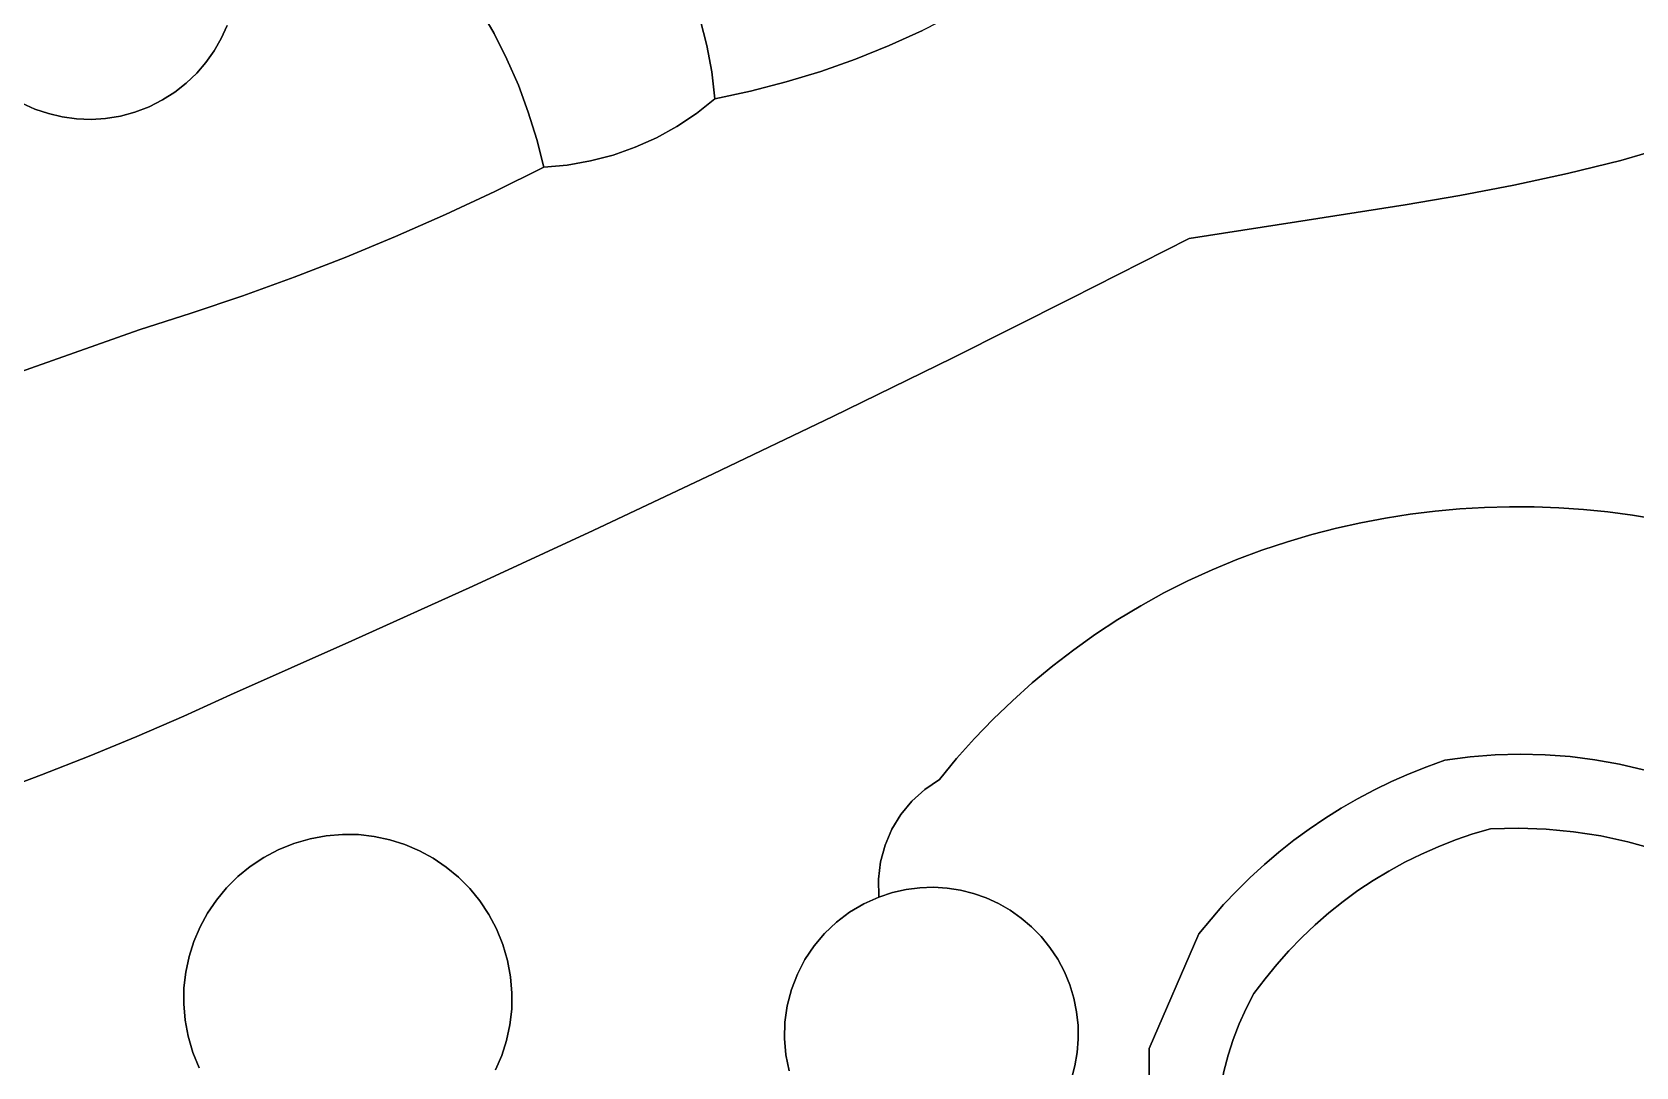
# Model space of a CAD drawing. Header units: inches. Extents: x 37.5 to 70.3, y 17.4 to 61.6.
# Drawn here: x 58.592 to 63.16, y 22.368 to 25.316 of the extents above; entities that cross this region are included whole.
import ezdxf

# ---------------------------------------------------------------- set-up
doc = ezdxf.new("R2010")
doc.units = ezdxf.units.IN
doc.layers.add('SURFACES_FOR_SKETCHUP', color=7, linetype='Continuous')

msp = doc.modelspace()

# ---------------------------------------------------------------- linework, layer by layer
at = {"layer": 'SURFACES_FOR_SKETCHUP'}
for points, invisible_edges in [([(61.3115, 25.4182), (62.503, 24.8235), (62.711, 26.5396)], 11), ([(62.711, 26.5396), (62.503, 24.8235), (62.7778, 26.505)], 3), ([(62.6578, 24.85), (62.7778, 26.505), (62.503, 24.8235)], 3), ([(62.7778, 26.505), (62.6578, 24.85), (62.8464, 26.4744)], 3), ([(62.812, 24.8793), (62.8464, 26.4744), (62.6578, 24.85)], 3), ([(62.9168, 26.4478), (62.8464, 26.4744), (62.812, 24.8793)], 10), ([(62.9885, 26.4253), (62.9168, 26.4478), (62.812, 24.8793)], 10), ([(62.812, 24.8793), (62.965, 24.9124), (62.9885, 26.4253)], 10), ([(63.0617, 26.407), (62.9885, 26.4253), (62.965, 24.9124)], 10), ([(62.965, 24.9124), (63.1164, 24.9501), (63.0617, 26.407)], 10), ([(63.2058, 26.3704), (63.0617, 26.407), (63.1164, 24.9501)], 11), ([(63.1164, 24.9501), (63.2656, 24.9934), (63.2058, 26.3704)], 10), ([(61.2046, 25.7216), (60.4392, 25.4933), (60.9368, 25.2383)], 11), ([(61.2046, 25.7216), (60.9368, 25.2383), (61.2164, 25.6691)], 3), ([(59.908, 25.3111), (60.3638, 25.6261), (59.8676, 25.3816)], 3), ([(60.3638, 25.6261), (59.908, 25.3111), (60.404, 25.561)], 3), ([(61.0332, 25.2771), (61.2164, 25.6691), (60.9368, 25.2383)], 3), ([(61.2164, 25.6691), (61.0332, 25.2771), (61.2306, 25.6173)], 3), ([(58.3532, 25.3588), (58.8851, 25.0876), (59.1563, 25.6195)], 11), ([(58.8851, 25.0876), (59.1309, 25.2974), (59.1563, 25.6195)], 11), ([(59.1309, 25.2974), (59.1475, 25.3343), (59.1563, 25.6195)], 10), ([(61.1279, 25.32), (61.2306, 25.6173), (61.0332, 25.2771)], 3), ([(59.9445, 25.2385), (60.404, 25.561), (59.908, 25.3111)], 3), ([(60.404, 25.561), (59.9445, 25.2385), (60.4392, 25.4933)], 3), ([(60.4392, 25.4933), (59.9445, 25.2385), (60.4694, 25.4232)], 3), ([(60.4694, 25.4232), (60.9368, 25.2383), (60.4392, 25.4933)], 3), ([(59.977, 25.164), (60.4694, 25.4232), (59.9445, 25.2385)], 3), ([(60.4694, 25.4232), (59.977, 25.164), (60.4943, 25.3512)], 3), ([(60.4943, 25.3512), (60.8388, 25.2037), (60.4694, 25.4232)], 3), ([(60.9368, 25.2383), (60.4694, 25.4232), (60.8388, 25.2037)], 3), ([(61.2207, 25.3671), (61.5504, 24.5563), (61.3115, 25.4182)], 3), ([(61.8872, 24.728), (61.3115, 25.4182), (61.5504, 24.5563)], 3), ([(62.503, 24.8235), (61.3115, 25.4182), (62.1933, 24.7755)], 3), ([(62.1933, 24.7755), (61.3115, 25.4182), (61.8872, 24.728)], 3), ([(58.3532, 25.3588), (58.563, 25.1131), (58.8851, 25.0876)], 11), ([(59.1475, 25.3343), (59.1309, 25.2974), (59.8676, 25.3816)], 10), ([(59.1309, 25.2974), (59.6268, 24.7333), (59.8676, 25.3816)], 11), ([(59.908, 25.3111), (59.8676, 25.3816), (59.6268, 24.7333)], 10), ([(61.1279, 25.32), (61.5504, 24.5563), (61.2207, 25.3671)], 3), ([(59.6268, 24.7333), (59.769, 24.796), (59.908, 25.3111)], 10), ([(59.9445, 25.2385), (59.908, 25.3111), (59.769, 24.796)], 10), ([(60.4943, 25.3512), (59.977, 25.164), (60.3699, 25.0148)], 11), ([(60.4943, 25.3512), (60.3699, 25.0148), (60.5139, 25.2774)], 3), ([(60.5139, 25.2774), (60.7393, 25.1734), (60.4943, 25.3512)], 3), ([(60.8388, 25.2037), (60.4943, 25.3512), (60.7393, 25.1734)], 3), ([(61.0332, 25.2771), (61.5504, 24.5563), (61.1279, 25.32)], 3), ([(59.1309, 25.2974), (58.8851, 25.0876), (59.1108, 25.2622)], 3), ([(58.8851, 25.0876), (58.9255, 25.103), (59.1108, 25.2622)], 10), ([(59.1108, 25.2622), (58.9255, 25.103), (59.0873, 25.2291)], 3), ([(59.0873, 25.2291), (59.4833, 24.6738), (59.1108, 25.2622)], 3), ([(59.1108, 25.2622), (59.6268, 24.7333), (59.1309, 25.2974)], 3), ([(59.6268, 24.7333), (59.1108, 25.2622), (59.4833, 24.6738)], 3), ([(60.4282, 25.047), (60.5139, 25.2774), (60.3699, 25.0148)], 3), ([(60.528, 25.2021), (60.5139, 25.2774), (60.4282, 25.047)], 10), ([(60.528, 25.2021), (60.6385, 25.1474), (60.5139, 25.2774)], 3), ([(60.7393, 25.1734), (60.5139, 25.2774), (60.6385, 25.1474)], 3), ([(60.9368, 25.2383), (61.2122, 24.3872), (61.0332, 25.2771)], 3), ([(61.5504, 24.5563), (61.0332, 25.2771), (61.2122, 24.3872)], 3), ([(59.0873, 25.2291), (58.9255, 25.103), (59.0608, 25.1982)], 3), ([(59.0608, 25.1982), (59.4833, 24.6738), (59.0873, 25.2291)], 3), ([(59.977, 25.164), (59.9445, 25.2385), (59.769, 24.796)], 10), ([(60.8388, 25.2037), (61.2122, 24.3872), (60.9368, 25.2383)], 3), ([(58.9255, 25.103), (58.9634, 25.1221), (59.0608, 25.1982)], 10), ([(59.0312, 25.1699), (59.0608, 25.1982), (58.9634, 25.1221)], 10), ([(58.9634, 25.1221), (58.9986, 25.1444), (59.0312, 25.1699)], 8), ([(59.0312, 25.1699), (58.9986, 25.1444), (59.3384, 24.6175)], 10), ([(59.0312, 25.1699), (59.3384, 24.6175), (59.0608, 25.1982)], 3), ([(59.4833, 24.6738), (59.0608, 25.1982), (59.3384, 24.6175)], 3), ([(60.4839, 25.084), (60.528, 25.2021), (60.4282, 25.047)], 3), ([(60.5366, 25.1258), (60.528, 25.2021), (60.4839, 25.084)], 2), ([(60.528, 25.2021), (60.5366, 25.1258), (60.6385, 25.1474)], 8), ([(60.6385, 25.1474), (60.8728, 24.2207), (60.7393, 25.1734)], 3), ([(60.7393, 25.1734), (61.2122, 24.3872), (60.8388, 25.2037)], 3), ([(61.2122, 24.3872), (60.7393, 25.1734), (60.8728, 24.2207)], 3), ([(58.9634, 25.1221), (59.1924, 24.5644), (58.9986, 25.1444)], 3), ([(59.3384, 24.6175), (58.9986, 25.1444), (59.1924, 24.5644)], 3), ([(59.769, 24.796), (59.9098, 24.8619), (59.977, 25.164)], 10), ([(60.0053, 25.0878), (59.977, 25.164), (59.9098, 24.8619)], 10), ([(60.0053, 25.0878), (60.3092, 24.9876), (59.977, 25.164)], 3), ([(60.3699, 25.0148), (59.977, 25.164), (60.3092, 24.9876)], 3), ([(60.6385, 25.1474), (60.5366, 25.1258), (60.4839, 25.084)], 8), ([(60.6385, 25.1474), (60.4839, 25.084), (60.8728, 24.2207)], 11), ([(58.5999, 25.0964), (58.563, 25.1131), (58.527, 24.3367)], 10), ([(58.6383, 25.0833), (58.5999, 25.0964), (58.527, 24.3367)], 10), ([(58.6383, 25.0833), (58.527, 24.3367), (58.678, 25.074)], 3), ([(58.563, 25.1131), (58.5999, 25.0964), (58.8851, 25.0876)], 10), ([(58.5999, 25.0964), (58.6383, 25.0833), (58.8434, 25.0764)], 10), ([(58.8434, 25.0764), (58.8851, 25.0876), (58.5999, 25.0964)], 10), ([(58.6383, 25.0833), (58.678, 25.074), (58.8434, 25.0764)], 10), ([(58.8851, 25.0876), (58.8434, 25.0764), (59.0451, 24.5145)], 10), ([(58.9255, 25.103), (58.8851, 25.0876), (59.0451, 24.5145)], 10), ([(58.9634, 25.1221), (58.9255, 25.103), (59.1924, 24.5644)], 10), ([(59.0451, 24.5145), (59.1924, 24.5644), (58.9255, 25.103)], 10), ([(60.0294, 25.01), (60.0053, 25.0878), (59.9098, 24.8619)], 10), ([(60.0294, 25.01), (60.182, 24.9485), (60.0053, 25.0878)], 3), ([(60.2465, 24.9654), (60.0053, 25.0878), (60.182, 24.9485)], 3), ([(60.3092, 24.9876), (60.0053, 25.0878), (60.2465, 24.9654)], 3), ([(60.4282, 25.047), (60.8728, 24.2207), (60.4839, 25.084)], 3), ([(58.8968, 24.4679), (58.678, 25.074), (58.527, 24.3367)], 3), ([(58.8434, 25.0764), (58.678, 25.074), (58.8015, 25.0695)], 3), ([(58.7186, 25.0684), (58.678, 25.074), (58.8968, 24.4679)], 10), ([(58.7186, 25.0684), (58.8015, 25.0695), (58.678, 25.074)], 3), ([(58.7186, 25.0684), (58.7598, 25.0669), (58.8015, 25.0695)], 8), ([(58.7186, 25.0684), (58.8968, 24.4679), (58.7598, 25.0669)], 3), ([(58.7598, 25.0669), (58.8968, 24.4679), (58.8015, 25.0695)], 3), ([(58.8015, 25.0695), (58.8968, 24.4679), (58.8434, 25.0764)], 3), ([(58.8968, 24.4679), (59.0451, 24.5145), (58.8434, 25.0764)], 10), ([(60.3699, 25.0148), (60.8728, 24.2207), (60.4282, 25.047)], 3), ([(60.0492, 24.9308), (60.0294, 25.01), (59.9098, 24.8619)], 2), ([(60.1161, 24.9369), (60.182, 24.9485), (60.0294, 25.01)], 10), ([(60.0492, 24.9308), (60.1161, 24.9369), (60.0294, 25.01)], 2), ([(60.2465, 24.9654), (60.532, 24.0569), (60.3092, 24.9876)], 3), ([(60.3092, 24.9876), (60.8728, 24.2207), (60.3699, 25.0148)], 3), ([(60.8728, 24.2207), (60.3092, 24.9876), (60.532, 24.0569)], 3), ([(63.2656, 24.9934), (63.1164, 24.9501), (63.2188, 23.9277)], 10), ([(60.1161, 24.9369), (60.532, 24.0569), (60.182, 24.9485)], 3), ([(60.182, 24.9485), (60.532, 24.0569), (60.2465, 24.9654)], 3), ([(63.1164, 24.9501), (62.965, 24.9124), (63.0801, 23.9486)], 10), ([(63.0801, 23.9486), (63.1497, 23.9392), (63.1164, 24.9501)], 10), ([(63.1497, 23.9392), (63.2188, 23.9277), (63.1164, 24.9501)], 10), ([(60.1161, 24.9369), (60.0492, 24.9308), (59.9098, 24.8619)], 8), ([(59.9098, 24.8619), (60.532, 24.0569), (60.1161, 24.9369)], 11), ([(62.965, 24.9124), (62.812, 24.8793), (62.9402, 23.9606)], 10), ([(62.9402, 23.9606), (63.0103, 23.9557), (62.965, 24.9124)], 10), ([(63.0103, 23.9557), (63.0801, 23.9486), (62.965, 24.9124)], 10), ([(59.769, 24.796), (60.1901, 23.8957), (59.9098, 24.8619)], 3), ([(60.532, 24.0569), (59.9098, 24.8619), (60.1901, 23.8957)], 3), ([(62.6578, 24.85), (62.503, 24.8235), (62.6583, 23.9577)], 10), ([(62.812, 24.8793), (62.6578, 24.85), (62.7994, 23.9637)], 10), ([(62.7288, 23.9618), (62.7994, 23.9637), (62.6578, 24.85)], 10), ([(62.6583, 23.9577), (62.7288, 23.9618), (62.6578, 24.85)], 10), ([(62.7994, 23.9637), (62.8699, 23.9633), (62.812, 24.8793)], 10), ([(62.8699, 23.9633), (62.9402, 23.9606), (62.812, 24.8793)], 10), ([(62.503, 24.8235), (62.1933, 24.7755), (62.5172, 23.9425)], 10), ([(62.5877, 23.9512), (62.6583, 23.9577), (62.503, 24.8235)], 10), ([(62.5172, 23.9425), (62.5877, 23.9512), (62.503, 24.8235)], 10), ([(59.6268, 24.7333), (60.1901, 23.8957), (59.769, 24.796)], 3), ([(62.1933, 24.7755), (61.8872, 24.728), (62.2369, 23.8843)], 10), ([(62.4468, 23.9314), (62.5172, 23.9425), (62.1933, 24.7755)], 10), ([(62.3766, 23.9181), (62.4468, 23.9314), (62.1933, 24.7755)], 10), ([(62.3066, 23.9024), (62.3766, 23.9181), (62.1933, 24.7755)], 10), ([(62.2369, 23.8843), (62.3066, 23.9024), (62.1933, 24.7755)], 10), ([(59.4833, 24.6738), (59.8468, 23.7372), (59.6268, 24.7333)], 3), ([(60.1901, 23.8957), (59.6268, 24.7333), (59.8468, 23.7372)], 3), ([(61.5504, 24.5563), (62.0947, 23.8399), (61.8872, 24.728)], 3), ([(62.1675, 23.8639), (61.8872, 24.728), (62.0947, 23.8399)], 3), ([(62.1675, 23.8639), (62.2369, 23.8843), (61.8872, 24.728)], 10), ([(59.3384, 24.6175), (59.8468, 23.7372), (59.4833, 24.6738)], 3), ([(59.1924, 24.5644), (59.5024, 23.5813), (59.3384, 24.6175)], 3), ([(59.8468, 23.7372), (59.3384, 24.6175), (59.5024, 23.5813)], 3), ([(59.0451, 24.5145), (59.5024, 23.5813), (59.1924, 24.5644)], 3), ([(61.2122, 24.3872), (61.8157, 23.7179), (61.5504, 24.5563)], 3), ([(62.0947, 23.8399), (61.5504, 24.5563), (62.0231, 23.8133)], 3), ([(61.8835, 23.7522), (61.5504, 24.5563), (61.8157, 23.7179)], 3), ([(61.9527, 23.784), (61.5504, 24.5563), (61.8835, 23.7522)], 3), ([(62.0231, 23.8133), (61.5504, 24.5563), (61.9527, 23.784)], 3), ([(59.0451, 24.5145), (58.8968, 24.4679), (59.5024, 23.5813)], 10), ([(58.527, 24.3367), (59.1567, 23.4281), (58.8968, 24.4679)], 3), ([(59.1567, 23.4281), (59.5024, 23.5813), (58.8968, 24.4679)], 10), ([(60.8728, 24.2207), (61.4989, 23.5101), (61.2122, 24.3872)], 3), ([(61.8157, 23.7179), (61.2122, 24.3872), (61.7493, 23.6811)], 3), ([(61.7493, 23.6811), (61.2122, 24.3872), (61.6843, 23.6419)], 3), ([(61.6209, 23.6002), (61.2122, 24.3872), (61.559, 23.5563)], 3), ([(61.559, 23.5563), (61.2122, 24.3872), (61.4989, 23.5101)], 3), ([(61.6843, 23.6419), (61.2122, 24.3872), (61.6209, 23.6002)], 3), ([(58.3361, 24.2688), (58.8899, 23.309), (58.527, 24.3367)], 3), ([(59.1567, 23.4281), (58.527, 24.3367), (59.0238, 23.3673)], 3), ([(59.0238, 23.3673), (58.527, 24.3367), (58.8899, 23.309)], 3), ([(58.1422, 24.2023), (58.6191, 23.1995), (58.3361, 24.2688)], 3), ([(58.755, 23.253), (58.3361, 24.2688), (58.6191, 23.1995)], 3), ([(58.8899, 23.309), (58.3361, 24.2688), (58.755, 23.253)], 3), ([(60.532, 24.0569), (61.2761, 23.3031), (60.8728, 24.2207)], 3), ([(61.4404, 23.4616), (60.8728, 24.2207), (61.3838, 23.4109)], 3), ([(61.3838, 23.4109), (60.8728, 24.2207), (61.329, 23.358)], 3), ([(61.329, 23.358), (60.8728, 24.2207), (61.2761, 23.3031)], 3), ([(61.4989, 23.5101), (60.8728, 24.2207), (61.4404, 23.4616)], 3), ([(58.6191, 23.1995), (58.1422, 24.2023), (58.4823, 23.1485)], 3), ([(60.1901, 23.8957), (61.0665, 23.0868), (60.532, 24.0569)], 3), ([(61.0978, 23.1249), (60.532, 24.0569), (61.0665, 23.0868)], 3), ([(61.2761, 23.3031), (60.532, 24.0569), (61.2252, 23.2461)], 3), ([(61.2252, 23.2461), (60.532, 24.0569), (61.1346, 23.1586)], 11), ([(61.1346, 23.1586), (60.532, 24.0569), (61.0978, 23.1249)], 3), ([(62.4468, 23.9314), (62.616, 23.2413), (62.5172, 23.9425)], 3), ([(62.5172, 23.9425), (62.616, 23.2413), (62.5877, 23.9512)], 3), ([(62.5877, 23.9512), (62.6875, 23.2508), (62.6583, 23.9577)], 3), ([(62.6875, 23.2508), (62.5877, 23.9512), (62.616, 23.2413)], 3), ([(62.6583, 23.9577), (62.759, 23.2566), (62.7288, 23.9618)], 3), ([(62.759, 23.2566), (62.6583, 23.9577), (62.6875, 23.2508)], 3), ([(62.7288, 23.9618), (62.759, 23.2566), (62.7994, 23.9637)], 3), ([(62.8305, 23.2586), (62.7994, 23.9637), (62.759, 23.2566)], 3), ([(62.7994, 23.9637), (62.8305, 23.2586), (62.8699, 23.9633)], 3), ([(62.9017, 23.257), (62.8699, 23.9633), (62.8305, 23.2586)], 3), ([(62.8699, 23.9633), (62.9017, 23.257), (62.9402, 23.9606)], 3), ([(62.9402, 23.9606), (62.9017, 23.257), (63.0103, 23.9557)], 3), ([(62.9726, 23.2517), (63.0103, 23.9557), (62.9017, 23.257)], 3), ([(63.0103, 23.9557), (62.9726, 23.2517), (63.0801, 23.9486)], 3), ([(63.043, 23.2428), (63.0801, 23.9486), (62.9726, 23.2517)], 3), ([(63.0801, 23.9486), (63.043, 23.2428), (63.1497, 23.9392)], 3), ([(63.1497, 23.9392), (63.043, 23.2428), (63.2188, 23.9277)], 3), ([(59.8468, 23.7372), (59.8384, 22.8765), (60.1901, 23.8957)], 3), ([(59.8384, 22.8765), (59.8674, 22.8411), (60.1901, 23.8957)], 10), ([(59.8674, 22.8411), (61.0216, 22.9996), (60.1901, 23.8957)], 11), ([(61.0665, 23.0868), (60.1901, 23.8957), (61.041, 23.0448)], 3), ([(61.041, 23.0448), (60.1901, 23.8957), (61.0216, 22.9996)], 3), ([(62.2369, 23.8843), (62.5137, 23.2029), (62.3066, 23.9024)], 3), ([(62.3066, 23.9024), (62.5645, 23.223), (62.3766, 23.9181)], 3), ([(62.5645, 23.223), (62.3066, 23.9024), (62.5137, 23.2029)], 3), ([(62.3766, 23.9181), (62.616, 23.2413), (62.4468, 23.9314)], 3), ([(62.616, 23.2413), (62.3766, 23.9181), (62.5645, 23.223)], 3), ([(63.1127, 23.2303), (63.2188, 23.9277), (63.043, 23.2428)], 3), ([(63.2188, 23.9277), (63.1127, 23.2303), (63.2876, 23.9139)], 3), ([(63.1817, 23.2143), (63.2876, 23.9139), (63.1127, 23.2303)], 3), ([(62.0947, 23.8399), (62.4149, 23.1573), (62.1675, 23.8639)], 3), ([(62.1675, 23.8639), (62.4639, 23.181), (62.2369, 23.8843)], 3), ([(62.4639, 23.181), (62.1675, 23.8639), (62.4149, 23.1573)], 3), ([(62.5137, 23.2029), (62.2369, 23.8843), (62.4639, 23.181)], 3), ([(61.9527, 23.784), (62.3199, 23.1047), (62.0231, 23.8133)], 3), ([(62.0231, 23.8133), (62.3669, 23.1319), (62.0947, 23.8399)], 3), ([(62.3669, 23.1319), (62.0231, 23.8133), (62.3199, 23.1047)], 3), ([(62.4149, 23.1573), (62.0947, 23.8399), (62.3669, 23.1319)], 3), ([(61.8835, 23.7522), (62.274, 23.0759), (61.9527, 23.784)], 3), ([(62.3199, 23.1047), (61.9527, 23.784), (62.274, 23.0759)], 3), ([(59.5024, 23.5813), (59.6536, 23.0015), (59.8468, 23.7372)], 3), ([(59.6949, 22.9839), (59.8468, 23.7372), (59.6536, 23.0015)], 3), ([(59.7343, 22.9625), (59.8468, 23.7372), (59.6949, 22.9839)], 3), ([(59.7716, 22.9373), (59.8468, 23.7372), (59.7343, 22.9625)], 3), ([(59.8064, 22.9086), (59.8468, 23.7372), (59.7716, 22.9373)], 3), ([(59.8064, 22.9086), (59.8384, 22.8765), (59.8468, 23.7372)], 10), ([(61.7493, 23.6811), (62.2291, 23.0455), (61.8157, 23.7179)], 3), ([(61.8157, 23.7179), (62.2291, 23.0455), (61.8835, 23.7522)], 3), ([(62.274, 23.0759), (61.8835, 23.7522), (62.2291, 23.0455)], 3), ([(61.7493, 23.6811), (61.6843, 23.6419), (62.1854, 23.0134)], 10), ([(61.7493, 23.6811), (62.1854, 23.0134), (62.2291, 23.0455)], 9), ([(61.6843, 23.6419), (61.6209, 23.6002), (62.1429, 22.9798)], 10), ([(62.1429, 22.9798), (62.1854, 23.0134), (61.6843, 23.6419)], 10), ([(59.1567, 23.4281), (59.4297, 23.0266), (59.5024, 23.5813)], 3), ([(59.4759, 23.0304), (59.5024, 23.5813), (59.4297, 23.0266)], 3), ([(59.5216, 23.0297), (59.5024, 23.5813), (59.4759, 23.0304)], 3), ([(59.5667, 23.0245), (59.5024, 23.5813), (59.5216, 23.0297)], 3), ([(59.6536, 23.0015), (59.5024, 23.5813), (59.6108, 23.0151)], 3), ([(59.6108, 23.0151), (59.5024, 23.5813), (59.5667, 23.0245)], 3), ([(61.6209, 23.6002), (61.559, 23.5563), (62.1016, 22.9446)], 10), ([(62.1016, 22.9446), (62.1429, 22.9798), (61.6209, 23.6002)], 10), ([(61.559, 23.5563), (61.4989, 23.5101), (62.0616, 22.9079)], 10), ([(62.0616, 22.9079), (62.1016, 22.9446), (61.559, 23.5563)], 10), ([(61.4989, 23.5101), (61.4404, 23.4616), (62.0229, 22.8697)], 10), ([(62.0229, 22.8697), (62.0616, 22.9079), (61.4989, 23.5101)], 10), ([(61.4404, 23.4616), (61.3838, 23.4109), (61.9855, 22.8301)], 10), ([(61.9855, 22.8301), (62.0229, 22.8697), (61.4404, 23.4616)], 10), ([(59.0238, 23.3673), (59.2933, 22.9866), (59.1567, 23.4281)], 3), ([(59.3376, 23.0046), (59.1567, 23.4281), (59.2933, 22.9866)], 3), ([(59.3836, 23.018), (59.1567, 23.4281), (59.3376, 23.0046)], 3), ([(59.4297, 23.0266), (59.1567, 23.4281), (59.3836, 23.018)], 3), ([(61.3838, 23.4109), (61.329, 23.358), (61.4093, 22.7921)], 10), ([(61.4093, 22.7921), (61.9855, 22.8301), (61.3838, 23.4109)], 11), ([(58.8899, 23.309), (59.2132, 22.939), (59.0238, 23.3673)], 3), ([(59.2517, 22.9647), (59.0238, 23.3673), (59.2132, 22.939)], 3), ([(59.2933, 22.9866), (59.0238, 23.3673), (59.2517, 22.9647)], 3), ([(61.329, 23.358), (61.2761, 23.3031), (61.3778, 22.8142)], 10), ([(61.3778, 22.8142), (61.4093, 22.7921), (61.329, 23.358)], 10), ([(58.755, 23.253), (59.1457, 22.878), (58.8899, 23.309)], 3), ([(59.2132, 22.939), (58.8899, 23.309), (59.1778, 22.9101)], 3), ([(59.1778, 22.9101), (58.8899, 23.309), (59.1457, 22.878)], 3), ([(61.2761, 23.3031), (61.2252, 23.2461), (61.3445, 22.8333)], 10), ([(61.3445, 22.8333), (61.3778, 22.8142), (61.2761, 23.3031)], 10), ([(58.6191, 23.1995), (59.0704, 22.7666), (58.755, 23.253)], 3), ([(59.0918, 22.806), (58.755, 23.253), (59.0704, 22.7666)], 3), ([(59.1169, 22.8433), (58.755, 23.253), (59.0918, 22.806)], 3), ([(59.1457, 22.878), (58.755, 23.253), (59.1169, 22.8433)], 3), ([(62.6875, 23.2508), (62.616, 23.2413), (62.6953, 23.0314)], 10), ([(62.759, 23.2566), (62.6875, 23.2508), (62.746, 23.0463)], 10), ([(62.6953, 23.0314), (62.746, 23.0463), (62.6875, 23.2508)], 10), ([(62.759, 23.2566), (62.746, 23.0463), (62.825, 23.0481)], 9), ([(62.759, 23.2566), (62.825, 23.0481), (62.8305, 23.2586)], 3), ([(62.8305, 23.2586), (62.825, 23.0481), (62.9017, 23.257)], 3), ([(62.9037, 23.0452), (62.9017, 23.257), (62.825, 23.0481)], 3), ([(62.9017, 23.257), (62.9037, 23.0452), (62.9726, 23.2517)], 3), ([(62.9821, 23.0378), (62.9726, 23.2517), (62.9037, 23.0452)], 3), ([(62.9726, 23.2517), (62.9821, 23.0378), (63.043, 23.2428)], 3), ([(61.1346, 23.1586), (61.1764, 23.187), (61.2252, 23.2461)], 8), ([(61.2252, 23.2461), (61.1764, 23.187), (61.3096, 22.8492)], 10), ([(61.3096, 22.8492), (61.3445, 22.8333), (61.2252, 23.2461)], 10), ([(62.5137, 23.2029), (62.5967, 22.9953), (62.5645, 23.223)], 3), ([(62.5645, 23.223), (62.6456, 23.0144), (62.616, 23.2413)], 3), ([(62.6456, 23.0144), (62.5645, 23.223), (62.5967, 22.9953)], 3), ([(62.6953, 23.0314), (62.616, 23.2413), (62.6456, 23.0144)], 3), ([(63.0597, 23.0257), (63.043, 23.2428), (62.9821, 23.0378)], 3), ([(63.043, 23.2428), (63.0597, 23.0257), (63.1127, 23.2303)], 3), ([(63.1366, 23.0091), (63.1127, 23.2303), (63.0597, 23.0257)], 3), ([(63.1127, 23.2303), (63.1366, 23.0091), (63.1817, 23.2143)], 3), ([(63.1817, 23.2143), (63.1366, 23.0091), (63.2497, 23.1947)], 3), ([(58.4823, 23.1485), (59.0528, 22.7253), (58.6191, 23.1995)], 3), ([(59.0704, 22.7666), (58.6191, 23.1995), (59.0528, 22.7253)], 3), ([(61.1764, 23.187), (61.1346, 23.1586), (61.2362, 22.8713)], 10), ([(61.2362, 22.8713), (61.2734, 22.8619), (61.1764, 23.187)], 10), ([(61.2734, 22.8619), (61.3096, 22.8492), (61.1764, 23.187)], 10), ([(62.4149, 23.1573), (62.5488, 22.9741), (62.4639, 23.181)], 3), ([(62.4639, 23.181), (62.5967, 22.9953), (62.5137, 23.2029)], 3), ([(62.5967, 22.9953), (62.4639, 23.181), (62.5488, 22.9741)], 3), ([(63.2124, 22.9881), (63.2497, 23.1947), (63.1366, 23.0091)], 3), ([(58.3445, 23.0999), (59.0297, 22.6383), (58.4823, 23.1485)], 3), ([(59.0392, 22.6825), (58.4823, 23.1485), (59.0297, 22.6383)], 3), ([(59.0528, 22.7253), (58.4823, 23.1485), (59.0392, 22.6825)], 3), ([(61.0978, 23.1249), (61.0665, 23.0868), (61.1981, 22.8772)], 10), ([(61.1346, 23.1586), (61.0978, 23.1249), (61.1981, 22.8772)], 10), ([(61.1981, 22.8772), (61.2362, 22.8713), (61.1346, 23.1586)], 10), ([(62.3199, 23.1047), (62.4562, 22.9259), (62.3669, 23.1319)], 3), ([(62.3669, 23.1319), (62.5019, 22.951), (62.4149, 23.1573)], 3), ([(62.5019, 22.951), (62.3669, 23.1319), (62.4562, 22.9259)], 3), ([(62.5488, 22.9741), (62.4149, 23.1573), (62.5019, 22.951)], 3), ([(59.0246, 22.5933), (58.3445, 23.0999), (58.3296, 22.1703)], 11), ([(59.0297, 22.6383), (58.3445, 23.0999), (59.0246, 22.5933)], 3), ([(61.041, 23.0448), (61.1594, 22.8796), (61.0665, 23.0868)], 3), ([(61.1594, 22.8796), (61.1981, 22.8772), (61.0665, 23.0868)], 10), ([(62.2291, 23.0455), (62.3682, 22.87), (62.274, 23.0759)], 3), ([(62.274, 23.0759), (62.4116, 22.8989), (62.3199, 23.1047)], 3), ([(62.4116, 22.8989), (62.274, 23.0759), (62.3682, 22.87)], 3), ([(62.4562, 22.9259), (62.3199, 23.1047), (62.4116, 22.8989)], 3), ([(59.3836, 23.018), (59.5667, 23.0245), (59.4297, 23.0266)], 3), ([(59.6108, 23.0151), (59.5667, 23.0245), (59.3836, 23.018)], 10), ([(59.5216, 23.0297), (59.4759, 23.0304), (59.4297, 23.0266)], 8), ([(59.5216, 23.0297), (59.4297, 23.0266), (59.5667, 23.0245)], 3), ([(61.041, 23.0448), (61.0216, 22.9996), (61.1204, 22.8783)], 10), ([(61.1204, 22.8783), (61.1594, 22.8796), (61.041, 23.0448)], 10), ([(62.1854, 23.0134), (62.3261, 22.8393), (62.2291, 23.0455)], 3), ([(62.3682, 22.87), (62.2291, 23.0455), (62.3261, 22.8393)], 3), ([(62.4562, 22.9259), (62.9821, 23.0378), (62.5019, 22.951)], 3), ([(62.9821, 23.0378), (62.4562, 22.9259), (63.0597, 23.0257)], 3), ([(62.4562, 22.9259), (62.9533, 21.3175), (63.0597, 23.0257)], 11), ([(62.5019, 22.951), (62.9821, 23.0378), (62.5488, 22.9741)], 3), ([(62.5488, 22.9741), (62.9037, 23.0452), (62.5967, 22.9953)], 3), ([(62.9037, 23.0452), (62.5488, 22.9741), (62.9821, 23.0378)], 3), ([(62.6456, 23.0144), (62.5967, 22.9953), (62.9037, 23.0452)], 10), ([(62.9037, 23.0452), (62.825, 23.0481), (62.6456, 23.0144)], 10), ([(62.6953, 23.0314), (62.6456, 23.0144), (62.825, 23.0481)], 10), ([(62.746, 23.0463), (62.6953, 23.0314), (62.825, 23.0481)], 2), ([(63.0055, 21.323), (63.0597, 23.0257), (62.9533, 21.3175)], 3), ([(63.0573, 21.3308), (63.0597, 23.0257), (63.0055, 21.323)], 3), ([(63.0573, 21.3308), (63.1087, 21.341), (63.0597, 23.0257)], 10), ([(63.1366, 23.0091), (63.0597, 23.0257), (63.1087, 21.341)], 10), ([(59.3376, 23.0046), (59.0704, 22.7666), (59.0497, 22.4093)], 11), ([(59.3376, 23.0046), (59.0497, 22.4093), (59.6949, 22.9839)], 11), ([(59.0497, 22.4093), (59.645, 22.1213), (59.6949, 22.9839)], 11), ([(59.0704, 22.7666), (59.3376, 23.0046), (59.0918, 22.806)], 3), ([(59.3376, 23.0046), (59.2933, 22.9866), (59.0918, 22.806)], 10), ([(59.0918, 22.806), (59.2933, 22.9866), (59.1169, 22.8433)], 3), ([(59.1169, 22.8433), (59.2933, 22.9866), (59.1457, 22.878)], 3), ([(59.2933, 22.9866), (59.2517, 22.9647), (59.1457, 22.878)], 10), ([(59.3836, 23.018), (59.3376, 23.0046), (59.6536, 23.0015)], 10), ([(59.6949, 22.9839), (59.6536, 23.0015), (59.3376, 23.0046)], 10), ([(59.6536, 23.0015), (59.6108, 23.0151), (59.3836, 23.018)], 10), ([(59.645, 22.1213), (59.9122, 22.3593), (59.6949, 22.9839)], 11), ([(59.6949, 22.9839), (59.9329, 22.7166), (59.7343, 22.9625)], 3), ([(59.9329, 22.7166), (59.6949, 22.9839), (59.9122, 22.3593)], 11), ([(61.0216, 22.9996), (59.8674, 22.8411), (60.849, 22.7484)], 11), ([(60.8828, 22.7804), (61.0216, 22.9996), (60.849, 22.7484)], 3), ([(61.0216, 22.9996), (60.8828, 22.7804), (61.0087, 22.952)], 3), ([(61.0216, 22.9996), (61.0087, 22.952), (61.1204, 22.8783)], 10), ([(62.1016, 22.9446), (62.2853, 22.8068), (62.1429, 22.9798)], 3), ([(62.1429, 22.9798), (62.2853, 22.8068), (62.1854, 23.0134)], 3), ([(62.3261, 22.8393), (62.1854, 23.0134), (62.2853, 22.8068)], 3), ([(63.1087, 21.341), (63.1595, 21.3536), (63.1366, 23.0091)], 10), ([(63.2124, 22.9881), (63.1366, 23.0091), (63.2098, 21.3684)], 10), ([(63.1595, 21.3536), (63.2098, 21.3684), (63.1366, 23.0091)], 10), ([(59.1778, 22.9101), (59.1457, 22.878), (59.2517, 22.9647)], 10), ([(59.2517, 22.9647), (59.2132, 22.939), (59.1778, 22.9101)], 8), ([(59.9329, 22.7166), (59.9149, 22.761), (59.7343, 22.9625)], 10), ([(59.7343, 22.9625), (59.9149, 22.761), (59.7716, 22.9373)], 3), ([(59.7716, 22.9373), (59.9149, 22.761), (59.8064, 22.9086)], 3), ([(60.9201, 22.8086), (61.0087, 22.952), (60.8828, 22.7804)], 3), ([(61.0087, 22.952), (60.9201, 22.8086), (61.0026, 22.9025)], 3), ([(61.0026, 22.9025), (61.0813, 22.8734), (61.0087, 22.952)], 3), ([(61.0813, 22.8734), (61.1204, 22.8783), (61.0087, 22.952)], 10), ([(62.0616, 22.9079), (62.2459, 22.7726), (62.1016, 22.9446)], 3), ([(62.2853, 22.8068), (62.1016, 22.9446), (62.2459, 22.7726)], 3), ([(59.8384, 22.8765), (59.8064, 22.9086), (59.893, 22.8025)], 10), ([(59.9149, 22.761), (59.893, 22.8025), (59.8064, 22.9086)], 10), ([(60.9605, 22.8325), (61.0026, 22.9025), (60.9201, 22.8086)], 3), ([(60.9605, 22.8325), (61.0037, 22.8519), (61.0026, 22.9025)], 8), ([(61.0026, 22.9025), (61.0037, 22.8519), (61.0423, 22.8646)], 8), ([(61.0026, 22.9025), (61.0423, 22.8646), (61.0813, 22.8734)], 9), ([(62.0229, 22.8697), (62.208, 22.7366), (62.0616, 22.9079)], 3), ([(62.2459, 22.7726), (62.0616, 22.9079), (62.208, 22.7366)], 3), ([(62.3682, 22.87), (62.9008, 21.3145), (62.4116, 22.8989)], 3), ([(62.4116, 22.8989), (62.9533, 21.3175), (62.4562, 22.9259)], 3), ([(62.9533, 21.3175), (62.4116, 22.8989), (62.9008, 21.3145)], 3), ([(59.893, 22.8025), (59.8674, 22.8411), (59.8384, 22.8765)], 8), ([(59.893, 22.8025), (60.849, 22.7484), (59.8674, 22.8411)], 3), ([(60.849, 22.7484), (60.7545, 22.5882), (61.3096, 22.8492)], 11), ([(60.7545, 22.5882), (61.056, 22.054), (61.3096, 22.8492)], 11), ([(60.849, 22.7484), (61.0037, 22.8519), (60.8828, 22.7804)], 3), ([(61.0037, 22.8519), (60.849, 22.7484), (61.3096, 22.8492)], 11), ([(61.0037, 22.8519), (60.9605, 22.8325), (60.8828, 22.7804)], 10), ([(61.0423, 22.8646), (61.0037, 22.8519), (61.2734, 22.8619)], 10), ([(61.3096, 22.8492), (61.2734, 22.8619), (61.0037, 22.8519)], 10), ([(61.2362, 22.8713), (61.1981, 22.8772), (61.0423, 22.8646)], 10), ([(61.0423, 22.8646), (61.1981, 22.8772), (61.0813, 22.8734)], 3), ([(61.2734, 22.8619), (61.2362, 22.8713), (61.0423, 22.8646)], 10), ([(61.552, 22.3339), (61.3096, 22.8492), (61.056, 22.054)], 11), ([(61.1594, 22.8796), (61.0813, 22.8734), (61.1981, 22.8772)], 3), ([(61.1594, 22.8796), (61.1204, 22.8783), (61.0813, 22.8734)], 8), ([(61.3096, 22.8492), (61.5319, 22.6391), (61.3445, 22.8333)], 3), ([(61.5319, 22.6391), (61.3096, 22.8492), (61.552, 22.3339)], 11), ([(61.9855, 22.8301), (62.1716, 22.699), (62.0229, 22.8697)], 3), ([(62.208, 22.7366), (62.0229, 22.8697), (62.1716, 22.699)], 3), ([(62.3682, 22.87), (62.3261, 22.8393), (62.2731, 21.5467)], 10), ([(62.2731, 21.5467), (62.8482, 21.3139), (62.3682, 22.87)], 11), ([(62.3261, 22.8393), (62.2853, 22.8068), (62.2731, 21.5467)], 10), ([(62.9008, 21.3145), (62.3682, 22.87), (62.8482, 21.3139)], 3), ([(59.9149, 22.761), (60.819, 22.7129), (59.893, 22.8025)], 3), ([(60.849, 22.7484), (59.893, 22.8025), (60.819, 22.7129)], 3), ([(60.9201, 22.8086), (60.8828, 22.7804), (60.9605, 22.8325)], 2), ([(61.5319, 22.6391), (61.5129, 22.6751), (61.3445, 22.8333)], 10), ([(61.3445, 22.8333), (61.5129, 22.6751), (61.3778, 22.8142)], 3), ([(61.3778, 22.8142), (61.5129, 22.6751), (61.4093, 22.7921)], 3), ([(61.4388, 22.767), (61.9855, 22.8301), (61.4093, 22.7921)], 3), ([(61.9855, 22.8301), (61.4388, 22.767), (61.9496, 22.789)], 3), ([(61.9855, 22.8301), (61.9496, 22.789), (62.1368, 22.6598)], 10), ([(61.9855, 22.8301), (62.1368, 22.6598), (62.1716, 22.699)], 9), ([(62.2853, 22.8068), (62.2459, 22.7726), (62.2731, 21.5467)], 10), ([(59.0704, 22.7666), (59.0528, 22.7253), (59.0497, 22.4093)], 10), ([(59.9329, 22.7166), (60.7931, 22.6741), (59.9149, 22.761)], 3), ([(60.819, 22.7129), (59.9149, 22.761), (60.7931, 22.6741)], 3), ([(60.849, 22.7484), (60.819, 22.7129), (60.7545, 22.5882)], 10), ([(61.4388, 22.767), (61.4093, 22.7921), (61.4909, 22.7084)], 10), ([(61.5129, 22.6751), (61.4909, 22.7084), (61.4093, 22.7921)], 10), ([(61.4661, 22.7391), (61.9496, 22.789), (61.4388, 22.767)], 3), ([(61.4909, 22.7084), (61.4661, 22.7391), (61.4388, 22.767)], 8), ([(61.9496, 22.789), (61.4661, 22.7391), (61.9151, 22.7466)], 3), ([(61.9496, 22.789), (61.9151, 22.7466), (62.1036, 22.6189)], 10), ([(62.1036, 22.6189), (62.1368, 22.6598), (61.9496, 22.789)], 10), ([(62.2459, 22.7726), (62.208, 22.7366), (62.1874, 21.6303)], 10), ([(62.1874, 21.6303), (62.2731, 21.5467), (62.2459, 22.7726)], 10), ([(59.0528, 22.7253), (59.0392, 22.6825), (59.0362, 22.4552)], 10), ([(59.0362, 22.4552), (59.0497, 22.4093), (59.0528, 22.7253)], 10), ([(59.9122, 22.3593), (59.9298, 22.4006), (59.9329, 22.7166)], 10), ([(59.9464, 22.6707), (59.9329, 22.7166), (59.9298, 22.4006)], 10), ([(60.7931, 22.6741), (59.9329, 22.7166), (60.7715, 22.6324)], 3), ([(59.9464, 22.6707), (60.7715, 22.6324), (59.9329, 22.7166)], 3), ([(60.7545, 22.5882), (60.819, 22.7129), (60.7715, 22.6324)], 3), ([(60.7931, 22.6741), (60.7715, 22.6324), (60.819, 22.7129)], 2), ([(61.4909, 22.7084), (61.9151, 22.7466), (61.4661, 22.7391)], 3), ([(61.5129, 22.6751), (61.9151, 22.7466), (61.4909, 22.7084)], 3), ([(61.5319, 22.6391), (61.9151, 22.7466), (61.5129, 22.6751)], 3), ([(61.5475, 22.6016), (61.9151, 22.7466), (61.5319, 22.6391)], 3), ([(61.5591, 22.5633), (61.9151, 22.7466), (61.5475, 22.6016)], 3), ([(61.9151, 22.7466), (61.5591, 22.5633), (61.7737, 22.4201)], 3), ([(61.9151, 22.7466), (61.7737, 22.4201), (62.0301, 22.4909)], 10), ([(62.0301, 22.4909), (62.0498, 22.5343), (61.9151, 22.7466)], 10), ([(62.0498, 22.5343), (62.072, 22.5766), (61.9151, 22.7466)], 10), ([(62.072, 22.5766), (62.1036, 22.6189), (61.9151, 22.7466)], 10), ([(62.208, 22.7366), (62.1716, 22.699), (62.1874, 21.6303)], 10), ([(59.0392, 22.6825), (59.0297, 22.6383), (59.0362, 22.4552)], 10), ([(59.9298, 22.4006), (59.9434, 22.4435), (59.9464, 22.6707)], 10), ([(59.9434, 22.4435), (59.9529, 22.4876), (59.9464, 22.6707)], 10), ([(59.9549, 22.6245), (60.7545, 22.5882), (59.9464, 22.6707)], 3), ([(60.7715, 22.6324), (59.9464, 22.6707), (60.7545, 22.5882)], 3), ([(59.9464, 22.6707), (59.9529, 22.4876), (59.9549, 22.6245)], 3), ([(61.9711, 22.1115), (62.1716, 22.699), (61.9681, 22.1625)], 3), ([(61.9681, 22.1625), (62.1716, 22.699), (61.9773, 22.3085)], 11), ([(61.9711, 22.1115), (62.1874, 21.6303), (62.1716, 22.699)], 11), ([(61.9865, 22.3552), (61.9773, 22.3085), (62.1716, 22.699)], 10), ([(62.1368, 22.6598), (61.9865, 22.3552), (62.1716, 22.699)], 3), ([(61.9984, 22.4012), (61.9865, 22.3552), (62.1368, 22.6598)], 10), ([(62.0129, 22.4465), (61.9984, 22.4012), (62.1368, 22.6598)], 10), ([(62.0129, 22.4465), (62.1368, 22.6598), (62.0301, 22.4909)], 3), ([(62.1368, 22.6598), (62.1036, 22.6189), (62.0301, 22.4909)], 10), ([(59.0246, 22.5933), (59.0277, 22.5014), (59.0297, 22.6383)], 3), ([(59.0362, 22.4552), (59.0297, 22.6383), (59.0277, 22.5014)], 3), ([(59.958, 22.5327), (59.9549, 22.6245), (59.9529, 22.4876)], 3), ([(59.9588, 22.5784), (60.7427, 22.5423), (59.9549, 22.6245)], 3), ([(60.7545, 22.5882), (59.9549, 22.6245), (60.7427, 22.5423)], 3), ([(59.958, 22.5327), (59.9588, 22.5784), (59.9549, 22.6245)], 8), ([(61.552, 22.3339), (61.5619, 22.3709), (61.5319, 22.6391)], 10), ([(61.5475, 22.6016), (61.5319, 22.6391), (61.5619, 22.3709)], 10), ([(62.0498, 22.5343), (62.0301, 22.4909), (62.1036, 22.6189)], 10), ([(62.072, 22.5766), (62.0498, 22.5343), (62.1036, 22.6189)], 2), ([(59.0246, 22.5933), (58.3296, 22.1703), (59.0238, 22.5475)], 3), ([(59.0246, 22.5933), (59.0238, 22.5475), (59.0277, 22.5014)], 8), ([(59.958, 22.5327), (60.7362, 22.4958), (59.9588, 22.5784)], 3), ([(60.7427, 22.5423), (59.9588, 22.5784), (60.7362, 22.4958)], 3), ([(60.7545, 22.5882), (60.7427, 22.5423), (60.7349, 22.4491)], 10), ([(60.7388, 22.4028), (60.7545, 22.5882), (60.7349, 22.4491)], 3), ([(60.7545, 22.5882), (60.7388, 22.4028), (60.805, 22.2289)], 11), ([(60.805, 22.2289), (61.056, 22.054), (60.7545, 22.5882)], 11), ([(61.5685, 22.4087), (61.5716, 22.4471), (61.5475, 22.6016)], 10), ([(61.5475, 22.6016), (61.5716, 22.4471), (61.5591, 22.5633)], 3), ([(61.5619, 22.3709), (61.5685, 22.4087), (61.5475, 22.6016)], 10), ([(58.394, 22.1391), (59.0238, 22.5475), (58.3296, 22.1703)], 3), ([(59.0238, 22.5475), (58.394, 22.1391), (59.0277, 22.5014)], 3), ([(59.9529, 22.4876), (60.7349, 22.4491), (59.958, 22.5327)], 3), ([(60.7362, 22.4958), (59.958, 22.5327), (60.7349, 22.4491)], 3), ([(60.7362, 22.4958), (60.7349, 22.4491), (60.7427, 22.5423)], 2), ([(61.567, 22.5247), (61.7737, 22.4201), (61.5591, 22.5633)], 3), ([(61.5711, 22.4859), (61.5591, 22.5633), (61.5716, 22.4471)], 3), ([(61.5711, 22.4859), (61.567, 22.5247), (61.5591, 22.5633)], 8), ([(61.5711, 22.4859), (61.7737, 22.4201), (61.567, 22.5247)], 3), ([(58.4568, 22.105), (59.0277, 22.5014), (58.394, 22.1391)], 3), ([(59.0277, 22.5014), (58.4568, 22.105), (59.0362, 22.4552)], 3), ([(59.9434, 22.4435), (60.7388, 22.4028), (59.9529, 22.4876)], 3), ([(60.7349, 22.4491), (59.9529, 22.4876), (60.7388, 22.4028)], 3), ([(61.5711, 22.4859), (61.5716, 22.4471), (61.7737, 22.4201)], 10), ([(62.0129, 22.4465), (62.0301, 22.4909), (61.7737, 22.4201)], 10), ([(58.5181, 22.0679), (59.0362, 22.4552), (58.4568, 22.105)], 3), ([(59.0362, 22.4552), (58.5181, 22.0679), (59.0497, 22.4093)], 3), ([(59.9298, 22.4006), (60.7478, 22.3571), (59.9434, 22.4435)], 3), ([(60.7388, 22.4028), (59.9434, 22.4435), (60.7478, 22.3571)], 3), ([(61.5716, 22.4471), (61.5685, 22.4087), (61.7737, 22.4201)], 10), ([(61.9984, 22.4012), (62.0129, 22.4465), (61.7737, 22.4201)], 10), ([(58.5776, 22.028), (59.0497, 22.4093), (58.5181, 22.0679)], 3), ([(59.0497, 22.4093), (58.5776, 22.028), (59.0677, 22.3649)], 3), ([(59.0497, 22.4093), (59.0677, 22.3649), (59.2483, 22.1635)], 10), ([(59.2877, 22.142), (59.0497, 22.4093), (59.2483, 22.1635)], 3), ([(59.0497, 22.4093), (59.2877, 22.142), (59.645, 22.1213)], 11), ([(59.9122, 22.3593), (60.7478, 22.3571), (59.9298, 22.4006)], 3), ([(60.7388, 22.4028), (60.7478, 22.3571), (60.805, 22.2289)], 10), ([(61.7771, 21.9345), (61.7737, 22.4201), (61.5387, 22.2979)], 10), ([(61.552, 22.3339), (61.5387, 22.2979), (61.7737, 22.4201)], 10), ([(61.5619, 22.3709), (61.552, 22.3339), (61.7737, 22.4201)], 10), ([(61.5685, 22.4087), (61.5619, 22.3709), (61.7737, 22.4201)], 10), ([(61.7771, 21.9345), (61.9681, 22.1625), (61.7737, 22.4201)], 3), ([(61.9671, 22.2136), (61.7737, 22.4201), (61.9681, 22.1625)], 3), ([(61.9708, 22.2613), (61.7737, 22.4201), (61.9671, 22.2136)], 3), ([(61.9708, 22.2613), (61.9773, 22.3085), (61.7737, 22.4201)], 10), ([(61.9773, 22.3085), (61.9865, 22.3552), (61.7737, 22.4201)], 10), ([(61.9865, 22.3552), (61.9984, 22.4012), (61.7737, 22.4201)], 10)]:
    msp.add_3dface(points, dxfattribs=dict(at, invisible_edges=invisible_edges))

doc.saveas('drawing.dxf')
